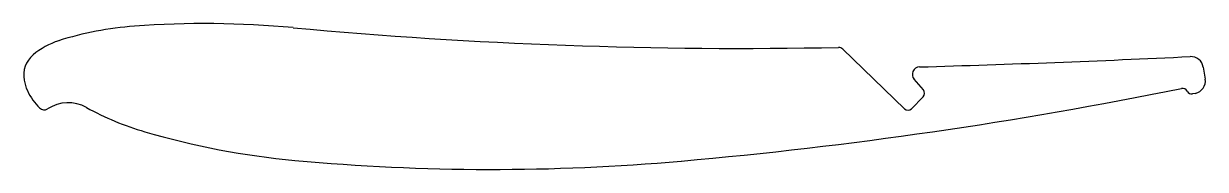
# Model space of a CAD drawing. Extents: x 2849.5 to 2896.7, y 1271.2 to 1277.1.
import ezdxf

# ---------------------------------------------------------------- set-up
doc = ezdxf.new("R2010")
doc.units = 0
doc.layers.get('0').update_dxf_attribs({"linetype": 'CONTINUOUS'})

msp = doc.modelspace()

# ---------------------------------------------------------------- linework, layer by layer
for p, q in [((2882.222, 1276.05), (2884.68, 1273.664)), ((2896.617, 1275.335), (2896.695, 1274.852)), ((2885.435, 1274.416), (2885.065, 1274.844)), ((2884.962, 1273.668), (2885.427, 1274.146)), ((2896.3, 1274.282), (2896.191, 1274.26))]:
    msp.add_line(p, q)
for centre, radius, start, end in [((2854.889, 1263.776), 13.23, 94.2165, 107.6077), ((2856.725, 1238.878), 38.196, 84.6963, 94.2165), ((2878.151, 1469.687), 193.606, 264.69634, 271.15161), ((2851.789, 1273.545), 2.98, 107.6077, 130.1911), ((2850.553, 1275.008), 1.065, 130.1911, 190.7121), ((2882.047, 1275.87), 0.25, 45.8538, 91.1516), ((2869.17, 1838.281), 563.172, 271.63948, 272.74072), ((2896.123, 1275.254), 0.5, 9.2386, 92.7407), ((2885.292, 1275.04), 0.3, 91.6395, 220.8538), ((2851.387, 1275.166), 1.914, 190.7121, 217.0629), ((2896.202, 1274.772), 0.5, 281.3393, 9.2386), ((2859.917, 1450.672), 179.8, 275.05679, 281.49617), ((2885.283, 1274.286), 0.2, 315.8538, 40.8538), ((2895.791, 1274.282), 0.2, 25.7467, 101.4962), ((2896.152, 1274.456), 0.2, 205.7467, 281.3137), ((2852.903, 1276.311), 3.814, 217.0629, 223.2923), ((2851.269, 1272.404), 1.5, 61.0605, 123.2747), ((2850.309, 1273.867), 0.25, 223.2923, 303.2747), ((2857.565, 1283.79), 11.51, 241.0605, 253.6805), ((2884.819, 1273.807), 0.2, 225.8538, 315.8538), ((2863.242, 1303.181), 31.715, 253.6805, 264.7291), ((2868.206, 1356.991), 85.754, 264.72914, 275.05679)]:
    msp.add_arc(centre, radius, start, end)

doc.saveas('drawing.dxf')
